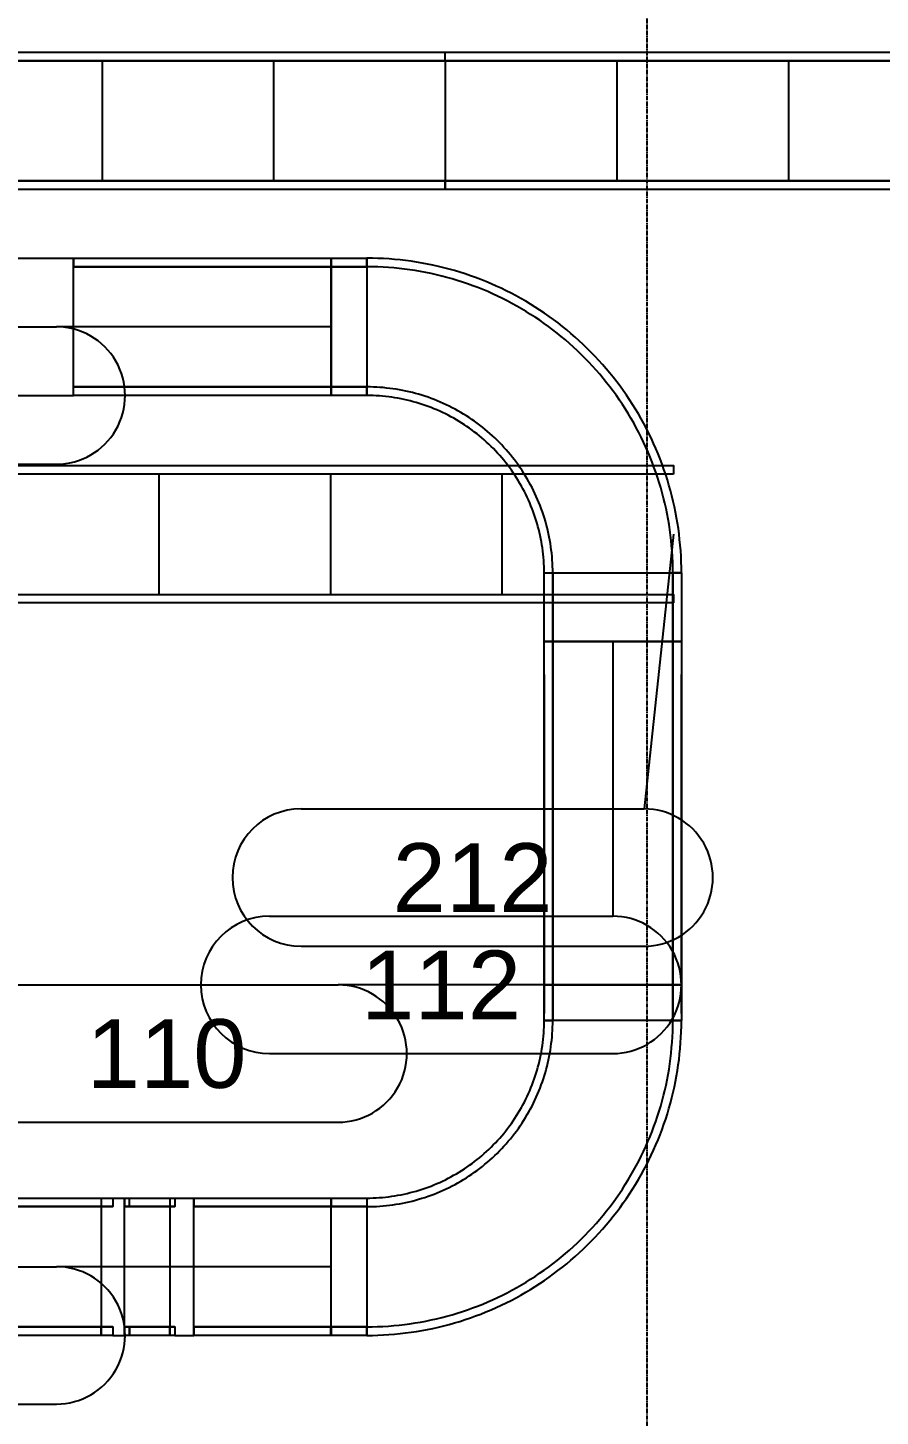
# Model space of a CAD drawing. Header units: inches. Extents: x -21257 to 11444, y 0 to 8704.
# Drawn here: x 3219.8 to 3368.8, y 7230.4 to 7473 of the extents above; entities that cross this region are included whole.
import ezdxf
from ezdxf.enums import TextEntityAlignment as Align

# ---------------------------------------------------------------- set-up
doc = ezdxf.new("R2010")
doc.units = ezdxf.units.IN
doc.header["$MEASUREMENT"] = 0
doc.linetypes.add('CENTER2', pattern=[1.125, 0.75, -0.125, 0.125, -0.125])
for name, color, linetype in [('100-CONV-LAYOUT', 3, 'Continuous'), ('100-CONV-NUMBERS', 3, 'Continuous'), ('200-CONV-LAYOUT', 4, 'Continuous'), ('200-CONV-NUMBERS', 4, 'Continuous'), ('Bldg_Cline', 8, 'CENTER2')]:
    doc.layers.add(name, color=color, linetype=linetype)
doc.styles.get("Standard").update_dxf_attribs({"font": 'helvl.shx'})

# ---------------------------------------------------------------- blocks, each defined once
blk = doc.blocks.new('DCBLOCK')
at = {"linetype": 'Continuous'}
for p, q in [((-0.625, 0), (0, 0)), ((-0.625, -0.25), (0, -0.25))]:
    blk.add_line(p, q, dxfattribs=at)
for centre, start, end in [((-0.625, -0.125), 90, 269.9999), ((0, -0.125), 269.9999, 90)]:
    blk.add_arc(centre, 0.125, start, end)
blk.add_attdef('FORTNAITEM', text='', height=0.125).set_placement((-0.3125, -0.125), align=Align.MIDDLE_CENTER)
at = {"flags": 1}
blk.add_attdef('SERIALNUM', (-0.625, -0.3437), '', height=0.125, dxfattribs=at)
blk = doc.blocks.new('Promise-US15-100330-00-10-003 Bldg Colums')
at = {"layer": 'Bldg_Cline'}
blk.add_line((2400, 7192), (2400, 8), dxfattribs=at)

msp = doc.modelspace()

# ---------------------------------------------------------------- linework, layer by layer
at = {"layer": '100-CONV-LAYOUT', "linetype": 'Continuous'}
for p, q in [((3292.81, 7467.24, 323.5), (3292.81, 7468.74, 323.5)), ((3292.81, 7467.24, 330), (3292.81, 7468.74, 330)), ((3232.81, 7467.24, 330), (3232.81, 7446.24, 330)), ((3262.81, 7467.24, 330), (3262.81, 7446.24, 330)), ((3292.81, 7467.24, 330), (3292.81, 7446.24, 330)), ((3292.81, 7467.24, 330), (3292.81, 7467.24, 323.5)), ((3322.81, 7467.24, 330), (3322.81, 7446.24, 330)), ((3352.81, 7467.24, 330), (3352.81, 7446.24, 330)), ((3292.81, 7446.24, 323.5), (3292.81, 7444.74, 323.5)), ((3292.81, 7446.24, 330), (3292.81, 7446.24, 323.5)), ((3292.81, 7444.74, 330), (3292.81, 7446.24, 330)), ((3227.84, 7431.24, 197.5), (3227.84, 7432.74, 197.5)), ((3227.84, 7432.74, 204), (3227.84, 7431.24, 204)), ((3272.84, 7431.24, 197.5), (3272.84, 7432.74, 197.5)), ((3272.84, 7431.24, 204), (3272.84, 7432.74, 204)), ((3272.84, 7431.24, 194.5), (3272.84, 7432.74, 194.5)), ((3272.84, 7432.74, 204), (3272.84, 7431.24, 204)), ((3279.09, 7431.24, 194.5), (3279.09, 7432.74, 194.5)), ((3279.09, 7431.24, 204), (3279.09, 7432.74, 204)), ((3227.84, 7431.24, 204), (3227.84, 7431.24, 197.5)), ((3272.84, 7431.24, 204), (3272.84, 7431.24, 197.5)), ((3272.84, 7431.24, 204), (3272.84, 7431.24, 194.5)), ((3279.09, 7431.24, 204), (3279.09, 7431.24, 194.5)), ((3227.84, 7408.74, 197.5), (3227.84, 7410.24, 197.5)), ((3227.84, 7410.24, 197.5), (3227.84, 7410.24, 204)), ((3227.84, 7408.74, 204), (3227.84, 7410.24, 204)), ((3272.84, 7410.24, 197.5), (3272.84, 7408.74, 197.5)), ((3272.84, 7410.24, 204), (3272.84, 7410.24, 197.5)), ((3272.84, 7408.74, 204), (3272.84, 7410.24, 204)), ((3272.84, 7408.74, 194.5), (3272.84, 7410.24, 194.5)), ((3272.84, 7410.24, 194.5), (3272.84, 7410.24, 204)), ((3272.84, 7408.74, 204), (3272.84, 7410.24, 204)), ((3279.09, 7410.24, 194.5), (3279.09, 7408.74, 194.5)), ((3279.09, 7410.24, 204), (3279.09, 7410.24, 194.5)), ((3279.09, 7408.74, 204), (3279.09, 7410.24, 204)), ((3310.09, 7377.74, 204), (3311.59, 7377.74, 204)), ((3310.09, 7377.74, 194.5), (3311.59, 7377.74, 194.5)), ((3311.59, 7377.74, 194.5), (3311.59, 7377.74, 204)), ((3334.09, 7377.74, 204), (3332.59, 7377.74, 204)), ((3332.59, 7377.74, 204), (3332.59, 7377.74, 194.5)), ((3332.59, 7377.74, 194.5), (3334.09, 7377.74, 194.5)), ((3310.09, 7365.74, 204), (3311.59, 7365.74, 204)), ((3311.59, 7365.74, 194.5), (3310.09, 7365.74, 194.5)), ((3310.09, 7365.74, 204), (3311.59, 7365.74, 204)), ((3310.09, 7365.74, 197.5), (3311.59, 7365.74, 197.5)), ((3311.59, 7365.74, 204), (3311.59, 7365.74, 194.5)), ((3311.59, 7365.74, 197.5), (3311.59, 7365.74, 204)), ((3332.59, 7365.74, 204), (3334.09, 7365.74, 204)), ((3332.59, 7365.74, 204), (3332.59, 7365.74, 194.5)), ((3332.59, 7365.74, 194.5), (3334.09, 7365.74, 194.5)), ((3334.09, 7365.74, 204), (3332.59, 7365.74, 204)), ((3332.59, 7365.74, 204), (3332.59, 7365.74, 197.5)), ((3332.59, 7365.74, 197.5), (3334.09, 7365.74, 197.5)), ((3310.09, 7305.74, 204), (3311.59, 7305.74, 204)), ((3311.59, 7305.74, 197.5), (3310.09, 7305.74, 197.5)), ((3310.09, 7305.74, 204), (3311.59, 7305.74, 204)), ((3310.09, 7305.74, 194.5), (3311.59, 7305.74, 194.5)), ((3311.59, 7305.74, 204), (3311.59, 7305.74, 197.5)), ((3311.59, 7305.74, 194.5), (3311.59, 7305.74, 204)), ((3332.59, 7305.74, 204), (3334.09, 7305.74, 204)), ((3332.59, 7305.74, 204), (3332.59, 7305.74, 197.5)), ((3332.59, 7305.74, 197.5), (3334.09, 7305.74, 197.5)), ((3334.09, 7305.74, 204), (3332.59, 7305.74, 204)), ((3332.59, 7305.74, 204), (3332.59, 7305.74, 194.5)), ((3332.59, 7305.74, 194.5), (3334.09, 7305.74, 194.5)), ((3310.09, 7299.49, 204), (3311.59, 7299.49, 204)), ((3311.59, 7299.49, 194.5), (3310.09, 7299.49, 194.5)), ((3311.59, 7299.49, 204), (3311.59, 7299.49, 194.5)), ((3332.59, 7299.49, 204), (3334.09, 7299.49, 204)), ((3332.59, 7299.49, 204), (3332.59, 7299.49, 194.5)), ((3332.59, 7299.49, 194.5), (3334.09, 7299.49, 194.5)), ((3232.64, 7268.49, 201.75), (3232.64, 7266.99, 201.75)), ((3234.67, 7268.49, 195.57), (3234.67, 7266.99, 195.57)), ((3236.75, 7268.49, 202.68), (3236.75, 7266.99, 202.68)), ((3237.6, 7266.99, 196.24), (3237.6, 7268.49, 196.24)), ((3244.68, 7268.49, 203.73), (3244.68, 7266.99, 203.73)), ((3245.53, 7268.49, 197.28), (3245.53, 7266.99, 197.28)), ((3248.83, 7266.99, 197.5), (3248.83, 7268.49, 197.5)), ((3248.83, 7268.49, 204), (3248.83, 7266.99, 204)), ((3272.83, 7268.49, 197.5), (3272.83, 7266.99, 197.5)), ((3272.83, 7268.49, 204), (3272.83, 7266.99, 204)), ((3272.84, 7266.99, 194.5), (3272.84, 7268.49, 194.5)), ((3272.84, 7268.49, 204), (3272.84, 7266.99, 204)), ((3279.09, 7268.49, 194.5), (3279.09, 7266.99, 194.5)), ((3279.09, 7268.49, 204), (3279.09, 7266.99, 204)), ((3234.67, 7266.99, 195.57), (3232.64, 7266.99, 201.75)), ((3236.75, 7266.99, 202.68), (3237.6, 7266.99, 196.24)), ((3245.53, 7266.99, 197.28), (3244.68, 7266.99, 203.73)), ((3248.83, 7266.99, 204), (3248.83, 7266.99, 197.5)), ((3272.83, 7266.99, 197.5), (3272.83, 7266.99, 204)), ((3272.84, 7266.99, 204), (3272.84, 7266.99, 194.5)), ((3279.09, 7266.99, 194.5), (3279.09, 7266.99, 204)), ((3232.64, 7245.99, 201.75), (3234.67, 7245.99, 195.57)), ((3232.64, 7244.49, 201.75), (3232.64, 7245.99, 201.75)), ((3234.67, 7245.99, 195.57), (3234.67, 7244.49, 195.57)), ((3236.75, 7245.99, 202.68), (3237.6, 7245.99, 196.24)), ((3236.75, 7245.99, 202.68), (3236.75, 7244.49, 202.68)), ((3237.6, 7245.99, 196.24), (3237.6, 7244.49, 196.24)), ((3244.68, 7245.99, 203.73), (3245.53, 7245.99, 197.28)), ((3244.68, 7244.49, 203.73), (3244.68, 7245.99, 203.73)), ((3245.53, 7245.99, 197.28), (3245.53, 7244.49, 197.28)), ((3248.83, 7245.99, 197.5), (3248.83, 7244.49, 197.5)), ((3248.83, 7245.99, 204), (3248.83, 7245.99, 197.5)), ((3248.83, 7245.99, 204), (3248.83, 7244.49, 204)), ((3272.83, 7245.99, 197.5), (3272.83, 7244.49, 197.5)), ((3272.83, 7245.99, 204), (3272.83, 7245.99, 197.5)), ((3272.83, 7244.49, 204), (3272.83, 7245.99, 204)), ((3272.84, 7245.99, 194.5), (3272.84, 7244.49, 194.5)), ((3272.84, 7245.99, 204), (3272.84, 7245.99, 194.5)), ((3272.84, 7245.99, 204), (3272.84, 7244.49, 204)), ((3279.09, 7245.99, 194.5), (3279.09, 7244.49, 194.5)), ((3279.09, 7245.99, 204), (3279.09, 7245.99, 194.5)), ((3279.09, 7244.49, 204), (3279.09, 7245.99, 204))]:
    msp.add_line(p, q, dxfattribs=at)
at = {"layer": '100-CONV-LAYOUT'}
for p, q in [((3216.41, 7432.74), (3227.84, 7432.74)), ((3216.41, 7408.74), (3227.84, 7408.74)), ((3234.67, 7268.49), (3236.75, 7268.49)), ((3245.53, 7268.49), (3248.83, 7268.49)), ((3234.67, 7244.49), (3236.75, 7244.49)), ((3245.53, 7244.49), (3248.83, 7244.49))]:
    msp.add_line(p, q, dxfattribs=at)
for points in [[(3334.09, 7377.74, 194.5), (3334.08, 7378.71, 194.5), (3334.06, 7379.68, 194.5), (3334.02, 7380.65, 194.5), (3333.96, 7381.62, 194.5), (3333.88, 7382.58, 194.5), (3333.78, 7383.55, 194.5), (3333.67, 7384.51, 194.5), (3333.55, 7385.48, 194.5), (3333.4, 7386.43, 194.5), (3333.24, 7387.39, 194.5), (3333.06, 7388.35, 194.5), (3332.86, 7389.3, 194.5), (3332.65, 7390.24, 194.5), (3332.42, 7391.19, 194.5), (3332.18, 7392.13, 194.5), (3331.91, 7393.06, 194.5), (3331.64, 7393.99, 194.5), (3331.34, 7394.91, 194.5), (3331.03, 7395.83, 194.5), (3330.7, 7396.75, 194.5), (3330.36, 7397.66, 194.5), (3330, 7398.56, 194.5), (3329.62, 7399.45, 194.5), (3329.23, 7400.34, 194.5), (3328.83, 7401.22, 194.5), (3328.4, 7402.1, 194.5), (3327.97, 7402.96, 194.5), (3327.51, 7403.82, 194.5), (3327.05, 7404.67, 194.5), (3326.56, 7405.51, 194.5), (3326.07, 7406.35, 194.5), (3325.55, 7407.17, 194.5), (3325.03, 7407.99, 194.5), (3324.49, 7408.79, 194.5), (3323.93, 7409.59, 194.5), (3323.36, 7410.37, 194.5), (3322.78, 7411.15, 194.5), (3322.18, 7411.92, 194.5), (3321.57, 7412.67, 194.5), (3320.95, 7413.42, 194.5), (3320.31, 7414.15, 194.5), (3319.66, 7414.87, 194.5), (3319, 7415.58, 194.5), (3318.33, 7416.28, 194.5), (3317.64, 7416.97, 194.5), (3316.94, 7417.64, 194.5), (3316.23, 7418.3, 194.5), (3315.51, 7418.95, 194.5), (3314.78, 7419.59, 194.5), (3314.04, 7420.21, 194.5), (3313.28, 7420.82, 194.5), (3312.52, 7421.42, 194.5), (3311.74, 7422, 194.5), (3310.95, 7422.57, 194.5), (3310.16, 7423.12, 194.5), (3309.35, 7423.66, 194.5), (3308.54, 7424.19, 194.5), (3307.71, 7424.7, 194.5), (3306.88, 7425.2, 194.5), (3306.04, 7425.68, 194.5), (3305.19, 7426.15, 194.5), (3304.33, 7426.61, 194.5), (3303.46, 7427.04, 194.5), (3302.59, 7427.47, 194.5), (3301.71, 7427.87, 194.5), (3300.82, 7428.26, 194.5), (3299.92, 7428.64, 194.5), (3299.02, 7429, 194.5), (3298.11, 7429.34, 194.5), (3297.2, 7429.67, 194.5), (3296.28, 7429.98, 194.5), (3295.36, 7430.28, 194.5), (3294.43, 7430.56, 194.5), (3293.49, 7430.82, 194.5), (3292.55, 7431.06, 194.5), (3291.61, 7431.29, 194.5), (3290.66, 7431.51, 194.5), (3289.71, 7431.7, 194.5), (3288.76, 7431.88, 194.5), (3287.8, 7432.04, 194.5), (3286.84, 7432.19, 194.5), (3285.88, 7432.32, 194.5), (3284.92, 7432.43, 194.5), (3283.95, 7432.52, 194.5), (3282.98, 7432.6, 194.5), (3282.01, 7432.66, 194.5), (3281.04, 7432.7, 194.5), (3280.07, 7432.73, 194.5), (3279.1, 7432.74, 194.5)], [(3332.59, 7377.74, 194.5), (3332.58, 7378.68, 194.5), (3332.56, 7379.62, 194.5), (3332.52, 7380.57, 194.5), (3332.46, 7381.51, 194.5), (3332.38, 7382.45, 194.5), (3332.29, 7383.39, 194.5), (3332.18, 7384.33, 194.5), (3332.06, 7385.26, 194.5), (3331.92, 7386.2, 194.5), (3331.76, 7387.13, 194.5), (3331.59, 7388.06, 194.5), (3331.4, 7388.98, 194.5), (3331.19, 7389.9, 194.5), (3330.97, 7390.82, 194.5), (3330.73, 7391.73, 194.5), (3330.47, 7392.64, 194.5), (3330.2, 7393.55, 194.5), (3329.92, 7394.45, 194.5), (3329.61, 7395.34, 194.5), (3329.29, 7396.23, 194.5), (3328.96, 7397.11, 194.5), (3328.61, 7397.99, 194.5), (3328.25, 7398.86, 194.5), (3327.87, 7399.72, 194.5), (3327.47, 7400.58, 194.5), (3327.06, 7401.43, 194.5), (3326.63, 7402.27, 194.5), (3326.19, 7403.11, 194.5), (3325.74, 7403.94, 194.5), (3325.27, 7404.76, 194.5), (3324.78, 7405.57, 194.5), (3324.29, 7406.37, 194.5), (3323.77, 7407.16, 194.5), (3323.25, 7407.94, 194.5), (3322.71, 7408.72, 194.5), (3322.15, 7409.48, 194.5), (3321.59, 7410.24, 194.5), (3321.01, 7410.98, 194.5), (3320.41, 7411.72, 194.5), (3319.81, 7412.44, 194.5), (3319.19, 7413.16, 194.5), (3318.56, 7413.86, 194.5), (3317.91, 7414.55, 194.5), (3317.26, 7415.23, 194.5), (3316.59, 7415.9, 194.5), (3315.91, 7416.55, 194.5), (3315.22, 7417.19, 194.5), (3314.52, 7417.83, 194.5), (3313.81, 7418.44, 194.5), (3313.08, 7419.05, 194.5), (3312.35, 7419.64, 194.5), (3311.6, 7420.22, 194.5), (3310.85, 7420.79, 194.5), (3310.08, 7421.35, 194.5), (3309.31, 7421.89, 194.5), (3308.53, 7422.41, 194.5), (3307.73, 7422.92, 194.5), (3306.93, 7423.42, 194.5), (3306.12, 7423.91, 194.5), (3305.3, 7424.38, 194.5), (3304.47, 7424.83, 194.5), (3303.64, 7425.27, 194.5), (3302.8, 7425.7, 194.5), (3301.95, 7426.11, 194.5), (3301.09, 7426.5, 194.5), (3300.23, 7426.89, 194.5), (3299.36, 7427.25, 194.5), (3298.48, 7427.6, 194.5), (3297.6, 7427.93, 194.5), (3296.71, 7428.25, 194.5), (3295.81, 7428.56, 194.5), (3294.91, 7428.84, 194.5), (3294.01, 7429.11, 194.5), (3293.1, 7429.37, 194.5), (3292.19, 7429.61, 194.5), (3291.27, 7429.83, 194.5), (3290.35, 7430.04, 194.5), (3289.42, 7430.23, 194.5), (3288.5, 7430.4, 194.5), (3287.56, 7430.56, 194.5), (3286.63, 7430.7, 194.5), (3285.69, 7430.83, 194.5), (3284.76, 7430.94, 194.5), (3283.82, 7431.03, 194.5), (3282.88, 7431.1, 194.5), (3281.93, 7431.16, 194.5), (3280.99, 7431.2, 194.5), (3280.05, 7431.23, 194.5), (3279.1, 7431.24, 194.5)], [(3311.59, 7377.74, 194.5), (3311.59, 7378.31, 194.5), (3311.57, 7378.88, 194.5), (3311.55, 7379.46, 194.5), (3311.51, 7380.03, 194.5), (3311.47, 7380.6, 194.5), (3311.41, 7381.17, 194.5), (3311.34, 7381.74, 194.5), (3311.27, 7382.31, 194.5), (3311.18, 7382.88, 194.5), (3311.09, 7383.44, 194.5), (3310.98, 7384.01, 194.5), (3310.87, 7384.57, 194.5), (3310.74, 7385.13, 194.5), (3310.61, 7385.68, 194.5), (3310.46, 7386.24, 194.5), (3310.31, 7386.79, 194.5), (3310.14, 7387.34, 194.5), (3309.97, 7387.89, 194.5), (3309.78, 7388.43, 194.5), (3309.59, 7388.97, 194.5), (3309.39, 7389.51, 194.5), (3309.17, 7390.04, 194.5), (3308.95, 7390.57, 194.5), (3308.72, 7391.09, 194.5), (3308.48, 7391.61, 194.5), (3308.23, 7392.13, 194.5), (3307.97, 7392.64, 194.5), (3307.71, 7393.15, 194.5), (3307.43, 7393.65, 194.5), (3307.14, 7394.15, 194.5), (3306.85, 7394.64, 194.5), (3306.55, 7395.13, 194.5), (3306.24, 7395.61, 194.5), (3305.92, 7396.09, 194.5), (3305.59, 7396.56, 194.5), (3305.25, 7397.02, 194.5), (3304.91, 7397.48, 194.5), (3304.55, 7397.93, 194.5), (3304.19, 7398.38, 194.5), (3303.83, 7398.82, 194.5), (3303.45, 7399.25, 194.5), (3303.07, 7399.68, 194.5), (3302.68, 7400.1, 194.5), (3302.28, 7400.51, 194.5), (3301.87, 7400.92, 194.5), (3301.46, 7401.32, 194.5), (3301.04, 7401.71, 194.5), (3300.61, 7402.09, 194.5), (3300.18, 7402.47, 194.5), (3299.74, 7402.83, 194.5), (3299.29, 7403.19, 194.5), (3298.84, 7403.55, 194.5), (3298.38, 7403.89, 194.5), (3297.92, 7404.23, 194.5), (3297.45, 7404.56, 194.5), (3296.97, 7404.88, 194.5), (3296.49, 7405.19, 194.5), (3296, 7405.49, 194.5), (3295.51, 7405.78, 194.5), (3295.01, 7406.07, 194.5), (3294.51, 7406.35, 194.5), (3294, 7406.61, 194.5), (3293.49, 7406.87, 194.5), (3292.98, 7407.12, 194.5), (3292.46, 7407.36, 194.5), (3291.93, 7407.59, 194.5), (3291.4, 7407.82, 194.5), (3290.87, 7408.03, 194.5), (3290.33, 7408.23, 194.5), (3289.79, 7408.42, 194.5), (3289.25, 7408.61, 194.5), (3288.7, 7408.78, 194.5), (3288.15, 7408.95, 194.5), (3287.6, 7409.1, 194.5), (3287.05, 7409.25, 194.5), (3286.49, 7409.38, 194.5), (3285.93, 7409.51, 194.5), (3285.37, 7409.62, 194.5), (3284.8, 7409.73, 194.5), (3284.24, 7409.83, 194.5), (3283.67, 7409.91, 194.5), (3283.1, 7409.99, 194.5), (3282.53, 7410.05, 194.5), (3281.96, 7410.11, 194.5), (3281.39, 7410.15, 194.5), (3280.82, 7410.19, 194.5), (3280.25, 7410.22, 194.5), (3279.67, 7410.23, 194.5), (3279.1, 7410.24, 194.5)], [(3310.09, 7377.74, 194.5), (3310.09, 7378.28, 194.5), (3310.07, 7378.83, 194.5), (3310.05, 7379.38, 194.5), (3310.02, 7379.92, 194.5), (3309.97, 7380.47, 194.5), (3309.92, 7381.01, 194.5), (3309.86, 7381.56, 194.5), (3309.78, 7382.1, 194.5), (3309.7, 7382.64, 194.5), (3309.61, 7383.18, 194.5), (3309.51, 7383.72, 194.5), (3309.4, 7384.25, 194.5), (3309.28, 7384.79, 194.5), (3309.15, 7385.32, 194.5), (3309.01, 7385.85, 194.5), (3308.87, 7386.37, 194.5), (3308.71, 7386.9, 194.5), (3308.54, 7387.42, 194.5), (3308.37, 7387.94, 194.5), (3308.18, 7388.45, 194.5), (3307.99, 7388.96, 194.5), (3307.79, 7389.47, 194.5), (3307.57, 7389.98, 194.5), (3307.35, 7390.48, 194.5), (3307.12, 7390.97, 194.5), (3306.89, 7391.47, 194.5), (3306.64, 7391.95, 194.5), (3306.38, 7392.44, 194.5), (3306.12, 7392.92, 194.5), (3305.85, 7393.39, 194.5), (3305.57, 7393.86, 194.5), (3305.28, 7394.33, 194.5), (3304.98, 7394.79, 194.5), (3304.68, 7395.24, 194.5), (3304.37, 7395.69, 194.5), (3304.04, 7396.13, 194.5), (3303.72, 7396.57, 194.5), (3303.38, 7397, 194.5), (3303.04, 7397.43, 194.5), (3302.68, 7397.85, 194.5), (3302.33, 7398.26, 194.5), (3301.96, 7398.67, 194.5), (3301.59, 7399.07, 194.5), (3301.21, 7399.46, 194.5), (3300.82, 7399.85, 194.5), (3300.43, 7400.23, 194.5), (3300.03, 7400.6, 194.5), (3299.62, 7400.97, 194.5), (3299.21, 7401.32, 194.5), (3298.79, 7401.68, 194.5), (3298.36, 7402.02, 194.5), (3297.93, 7402.36, 194.5), (3297.49, 7402.68, 194.5), (3297.05, 7403.01, 194.5), (3296.6, 7403.32, 194.5), (3296.15, 7403.62, 194.5), (3295.69, 7403.92, 194.5), (3295.22, 7404.21, 194.5), (3294.75, 7404.49, 194.5), (3294.28, 7404.76, 194.5), (3293.8, 7405.03, 194.5), (3293.32, 7405.28, 194.5), (3292.83, 7405.53, 194.5), (3292.34, 7405.77, 194.5), (3291.84, 7405.99, 194.5), (3291.34, 7406.22, 194.5), (3290.83, 7406.43, 194.5), (3290.33, 7406.63, 194.5), (3289.81, 7406.82, 194.5), (3289.3, 7407.01, 194.5), (3288.78, 7407.18, 194.5), (3288.26, 7407.35, 194.5), (3287.74, 7407.51, 194.5), (3287.21, 7407.65, 194.5), (3286.68, 7407.79, 194.5), (3286.15, 7407.92, 194.5), (3285.61, 7408.04, 194.5), (3285.08, 7408.15, 194.5), (3284.54, 7408.25, 194.5), (3284, 7408.35, 194.5), (3283.46, 7408.43, 194.5), (3282.92, 7408.5, 194.5), (3282.37, 7408.56, 194.5), (3281.83, 7408.62, 194.5), (3281.29, 7408.66, 194.5), (3280.74, 7408.69, 194.5), (3280.19, 7408.72, 194.5), (3279.65, 7408.73, 194.5), (3279.1, 7408.74, 194.5)], [(3279.09, 7244.49, 194.5), (3280.06, 7244.49, 194.5), (3281.03, 7244.52, 194.5), (3282, 7244.56, 194.5), (3282.97, 7244.62, 194.5), (3283.94, 7244.7, 194.5), (3284.91, 7244.79, 194.5), (3285.87, 7244.91, 194.5), (3286.83, 7245.03, 194.5), (3287.79, 7245.18, 194.5), (3288.75, 7245.34, 194.5), (3289.7, 7245.52, 194.5), (3290.65, 7245.71, 194.5), (3291.6, 7245.93, 194.5), (3292.54, 7246.16, 194.5), (3293.48, 7246.4, 194.5), (3294.42, 7246.66, 194.5), (3295.35, 7246.94, 194.5), (3296.27, 7247.24, 194.5), (3297.19, 7247.55, 194.5), (3298.1, 7247.88, 194.5), (3299.01, 7248.22, 194.5), (3299.91, 7248.58, 194.5), (3300.81, 7248.95, 194.5), (3301.7, 7249.35, 194.5), (3302.58, 7249.75, 194.5), (3303.45, 7250.17, 194.5), (3304.32, 7250.61, 194.5), (3305.18, 7251.07, 194.5), (3306.03, 7251.53, 194.5), (3306.87, 7252.02, 194.5), (3307.7, 7252.51, 194.5), (3308.53, 7253.03, 194.5), (3309.34, 7253.55, 194.5), (3310.15, 7254.09, 194.5), (3310.94, 7254.65, 194.5), (3311.73, 7255.22, 194.5), (3312.51, 7255.8, 194.5), (3313.27, 7256.4, 194.5), (3314.03, 7257.01, 194.5), (3314.77, 7257.63, 194.5), (3315.5, 7258.27, 194.5), (3316.23, 7258.91, 194.5), (3316.94, 7259.58, 194.5), (3317.64, 7260.25, 194.5), (3318.32, 7260.94, 194.5), (3319, 7261.63, 194.5), (3319.66, 7262.34, 194.5), (3320.31, 7263.07, 194.5), (3320.94, 7263.8, 194.5), (3321.57, 7264.54, 194.5), (3322.18, 7265.3, 194.5), (3322.77, 7266.06, 194.5), (3323.36, 7266.84, 194.5), (3323.92, 7267.63, 194.5), (3324.48, 7268.42, 194.5), (3325.02, 7269.23, 194.5), (3325.55, 7270.04, 194.5), (3326.06, 7270.87, 194.5), (3326.56, 7271.7, 194.5), (3327.04, 7272.54, 194.5), (3327.51, 7273.39, 194.5), (3327.96, 7274.25, 194.5), (3328.4, 7275.12, 194.5), (3328.82, 7275.99, 194.5), (3329.23, 7276.87, 194.5), (3329.62, 7277.76, 194.5), (3330, 7278.66, 194.5), (3330.35, 7279.56, 194.5), (3330.7, 7280.46, 194.5), (3331.03, 7281.38, 194.5), (3331.34, 7282.3, 194.5), (3331.63, 7283.22, 194.5), (3331.91, 7284.15, 194.5), (3332.17, 7285.09, 194.5), (3332.42, 7286.03, 194.5), (3332.65, 7286.97, 194.5), (3332.86, 7287.92, 194.5), (3333.06, 7288.87, 194.5), (3333.24, 7289.82, 194.5), (3333.4, 7290.78, 194.5), (3333.54, 7291.74, 194.5), (3333.67, 7292.7, 194.5), (3333.78, 7293.66, 194.5), (3333.88, 7294.63, 194.5), (3333.95, 7295.6, 194.5), (3334.01, 7296.57, 194.5), (3334.06, 7297.53, 194.5), (3334.08, 7298.51, 194.5), (3334.09, 7299.48, 194.5)], [(3279.09, 7268.49, 194.5), (3279.64, 7268.49, 194.5), (3280.19, 7268.51, 194.5), (3280.73, 7268.53, 194.5), (3281.28, 7268.56, 194.5), (3281.82, 7268.61, 194.5), (3282.37, 7268.66, 194.5), (3282.91, 7268.72, 194.5), (3283.45, 7268.79, 194.5), (3284, 7268.88, 194.5), (3284.53, 7268.97, 194.5), (3285.07, 7269.07, 194.5), (3285.61, 7269.18, 194.5), (3286.14, 7269.3, 194.5), (3286.67, 7269.43, 194.5), (3287.2, 7269.57, 194.5), (3287.73, 7269.71, 194.5), (3288.25, 7269.87, 194.5), (3288.78, 7270.04, 194.5), (3289.29, 7270.21, 194.5), (3289.81, 7270.4, 194.5), (3290.32, 7270.59, 194.5), (3290.83, 7270.79, 194.5), (3291.33, 7271, 194.5), (3291.83, 7271.23, 194.5), (3292.33, 7271.45, 194.5), (3292.82, 7271.69, 194.5), (3293.31, 7271.94, 194.5), (3293.79, 7272.19, 194.5), (3294.27, 7272.46, 194.5), (3294.75, 7272.73, 194.5), (3295.22, 7273.01, 194.5), (3295.68, 7273.3, 194.5), (3296.14, 7273.6, 194.5), (3296.6, 7273.9, 194.5), (3297.05, 7274.21, 194.5), (3297.49, 7274.53, 194.5), (3297.93, 7274.86, 194.5), (3298.36, 7275.2, 194.5), (3298.78, 7275.54, 194.5), (3299.2, 7275.89, 194.5), (3299.62, 7276.25, 194.5), (3300.02, 7276.62, 194.5), (3300.42, 7276.99, 194.5), (3300.82, 7277.37, 194.5), (3301.2, 7277.76, 194.5), (3301.58, 7278.15, 194.5), (3301.96, 7278.55, 194.5), (3302.32, 7278.96, 194.5), (3302.68, 7279.37, 194.5), (3303.03, 7279.79, 194.5), (3303.38, 7280.22, 194.5), (3303.71, 7280.65, 194.5), (3304.04, 7281.09, 194.5), (3304.36, 7281.53, 194.5), (3304.67, 7281.98, 194.5), (3304.98, 7282.43, 194.5), (3305.28, 7282.89, 194.5), (3305.57, 7283.36, 194.5), (3305.85, 7283.83, 194.5), (3306.12, 7284.3, 194.5), (3306.38, 7284.78, 194.5), (3306.64, 7285.26, 194.5), (3306.88, 7285.75, 194.5), (3307.12, 7286.24, 194.5), (3307.35, 7286.74, 194.5), (3307.57, 7287.24, 194.5), (3307.78, 7287.75, 194.5), (3307.99, 7288.25, 194.5), (3308.18, 7288.77, 194.5), (3308.36, 7289.28, 194.5), (3308.54, 7289.8, 194.5), (3308.71, 7290.32, 194.5), (3308.86, 7290.84, 194.5), (3309.01, 7291.37, 194.5), (3309.15, 7291.9, 194.5), (3309.28, 7292.43, 194.5), (3309.4, 7292.96, 194.5), (3309.51, 7293.5, 194.5), (3309.61, 7294.04, 194.5), (3309.7, 7294.58, 194.5), (3309.78, 7295.12, 194.5), (3309.86, 7295.66, 194.5), (3309.92, 7296.2, 194.5), (3309.97, 7296.75, 194.5), (3310.01, 7297.29, 194.5), (3310.05, 7297.84, 194.5), (3310.07, 7298.39, 194.5), (3310.09, 7298.93, 194.5), (3310.09, 7299.48, 194.5)], [(3279.09, 7245.99, 194.5), (3280.04, 7245.99, 194.5), (3280.98, 7246.02, 194.5), (3281.92, 7246.06, 194.5), (3282.87, 7246.12, 194.5), (3283.81, 7246.19, 194.5), (3284.75, 7246.29, 194.5), (3285.68, 7246.39, 194.5), (3286.62, 7246.52, 194.5), (3287.55, 7246.66, 194.5), (3288.48, 7246.82, 194.5), (3289.41, 7246.99, 194.5), (3290.34, 7247.18, 194.5), (3291.26, 7247.39, 194.5), (3292.18, 7247.61, 194.5), (3293.09, 7247.85, 194.5), (3294, 7248.1, 194.5), (3294.9, 7248.38, 194.5), (3295.8, 7248.66, 194.5), (3296.7, 7248.97, 194.5), (3297.59, 7249.28, 194.5), (3298.47, 7249.62, 194.5), (3299.35, 7249.97, 194.5), (3300.22, 7250.33, 194.5), (3301.08, 7250.71, 194.5), (3301.94, 7251.11, 194.5), (3302.79, 7251.52, 194.5), (3303.63, 7251.95, 194.5), (3304.47, 7252.39, 194.5), (3305.29, 7252.84, 194.5), (3306.11, 7253.31, 194.5), (3306.92, 7253.79, 194.5), (3307.72, 7254.29, 194.5), (3308.52, 7254.8, 194.5), (3309.3, 7255.33, 194.5), (3310.08, 7255.87, 194.5), (3310.84, 7256.42, 194.5), (3311.6, 7256.99, 194.5), (3312.34, 7257.57, 194.5), (3313.07, 7258.16, 194.5), (3313.8, 7258.77, 194.5), (3314.51, 7259.39, 194.5), (3315.21, 7260.02, 194.5), (3315.9, 7260.66, 194.5), (3316.58, 7261.32, 194.5), (3317.25, 7261.99, 194.5), (3317.91, 7262.67, 194.5), (3318.55, 7263.36, 194.5), (3319.18, 7264.06, 194.5), (3319.8, 7264.77, 194.5), (3320.41, 7265.5, 194.5), (3321, 7266.23, 194.5), (3321.58, 7266.98, 194.5), (3322.15, 7267.73, 194.5), (3322.7, 7268.49, 194.5), (3323.24, 7269.27, 194.5), (3323.77, 7270.05, 194.5), (3324.28, 7270.85, 194.5), (3324.78, 7271.65, 194.5), (3325.26, 7272.46, 194.5), (3325.73, 7273.28, 194.5), (3326.19, 7274.1, 194.5), (3326.63, 7274.94, 194.5), (3327.05, 7275.78, 194.5), (3327.47, 7276.63, 194.5), (3327.86, 7277.49, 194.5), (3328.24, 7278.35, 194.5), (3328.61, 7279.22, 194.5), (3328.96, 7280.1, 194.5), (3329.29, 7280.98, 194.5), (3329.61, 7281.87, 194.5), (3329.91, 7282.77, 194.5), (3330.2, 7283.67, 194.5), (3330.47, 7284.57, 194.5), (3330.73, 7285.48, 194.5), (3330.97, 7286.39, 194.5), (3331.19, 7287.31, 194.5), (3331.4, 7288.23, 194.5), (3331.59, 7289.16, 194.5), (3331.76, 7290.08, 194.5), (3331.92, 7291.01, 194.5), (3332.06, 7291.95, 194.5), (3332.18, 7292.88, 194.5), (3332.29, 7293.82, 194.5), (3332.38, 7294.76, 194.5), (3332.46, 7295.7, 194.5), (3332.52, 7296.64, 194.5), (3332.56, 7297.59, 194.5), (3332.58, 7298.53, 194.5), (3332.59, 7299.48, 194.5)], [(3279.09, 7266.99, 194.5), (3279.67, 7266.99, 194.5), (3280.24, 7267.01, 194.5), (3280.81, 7267.03, 194.5), (3281.38, 7267.07, 194.5), (3281.96, 7267.11, 194.5), (3282.53, 7267.17, 194.5), (3283.1, 7267.23, 194.5), (3283.67, 7267.31, 194.5), (3284.23, 7267.4, 194.5), (3284.8, 7267.49, 194.5), (3285.36, 7267.6, 194.5), (3285.92, 7267.71, 194.5), (3286.48, 7267.84, 194.5), (3287.04, 7267.97, 194.5), (3287.6, 7268.12, 194.5), (3288.15, 7268.27, 194.5), (3288.7, 7268.44, 194.5), (3289.24, 7268.61, 194.5), (3289.79, 7268.8, 194.5), (3290.33, 7268.99, 194.5), (3290.86, 7269.19, 194.5), (3291.4, 7269.4, 194.5), (3291.92, 7269.63, 194.5), (3292.45, 7269.86, 194.5), (3292.97, 7270.1, 194.5), (3293.49, 7270.35, 194.5), (3294, 7270.61, 194.5), (3294.51, 7270.87, 194.5), (3295.01, 7271.15, 194.5), (3295.51, 7271.44, 194.5), (3296, 7271.73, 194.5), (3296.49, 7272.03, 194.5), (3296.97, 7272.34, 194.5), (3297.44, 7272.66, 194.5), (3297.91, 7272.99, 194.5), (3298.38, 7273.33, 194.5), (3298.84, 7273.67, 194.5), (3299.29, 7274.02, 194.5), (3299.74, 7274.38, 194.5), (3300.18, 7274.75, 194.5), (3300.61, 7275.13, 194.5), (3301.04, 7275.51, 194.5), (3301.46, 7275.9, 194.5), (3301.87, 7276.3, 194.5), (3302.27, 7276.71, 194.5), (3302.67, 7277.12, 194.5), (3303.06, 7277.54, 194.5), (3303.45, 7277.97, 194.5), (3303.82, 7278.4, 194.5), (3304.19, 7278.84, 194.5), (3304.55, 7279.28, 194.5), (3304.9, 7279.74, 194.5), (3305.25, 7280.2, 194.5), (3305.58, 7280.66, 194.5), (3305.91, 7281.13, 194.5), (3306.23, 7281.61, 194.5), (3306.54, 7282.09, 194.5), (3306.85, 7282.57, 194.5), (3307.14, 7283.07, 194.5), (3307.43, 7283.56, 194.5), (3307.7, 7284.07, 194.5), (3307.97, 7284.57, 194.5), (3308.23, 7285.09, 194.5), (3308.48, 7285.6, 194.5), (3308.72, 7286.12, 194.5), (3308.95, 7286.65, 194.5), (3309.17, 7287.18, 194.5), (3309.38, 7287.71, 194.5), (3309.59, 7288.25, 194.5), (3309.78, 7288.79, 194.5), (3309.96, 7289.33, 194.5), (3310.14, 7289.88, 194.5), (3310.3, 7290.43, 194.5), (3310.46, 7290.98, 194.5), (3310.6, 7291.53, 194.5), (3310.74, 7292.09, 194.5), (3310.87, 7292.65, 194.5), (3310.98, 7293.21, 194.5), (3311.09, 7293.77, 194.5), (3311.18, 7294.34, 194.5), (3311.27, 7294.91, 194.5), (3311.34, 7295.48, 194.5), (3311.41, 7296.05, 194.5), (3311.47, 7296.62, 194.5), (3311.51, 7297.19, 194.5), (3311.55, 7297.76, 194.5), (3311.57, 7298.33, 194.5), (3311.59, 7298.91, 194.5), (3311.59, 7299.48, 194.5)]]:
    msp.add_polyline3d(points, dxfattribs=at)
for points in [[(4012.81, 7467.24, 323.5), (3142.81, 7467.24, 323.5), (3142.81, 7468.74, 323.5), (4012.81, 7468.74, 323.5)], [(4012.81, 7467.24, 330), (3142.81, 7467.24, 330), (3142.81, 7468.74, 330), (4012.81, 7468.74, 330)], [(4012.81, 7446.24, 330), (3142.81, 7446.24, 330), (3142.81, 7467.24, 330), (4012.81, 7467.24, 330)], [(4012.81, 7467.24, 330), (3142.81, 7467.24, 330), (3142.81, 7467.24, 323.5), (4012.81, 7467.24, 323.5)], [(4012.81, 7446.24, 330), (3142.81, 7446.24, 330), (3142.81, 7446.24, 323.5), (4012.81, 7446.24, 323.5)], [(4012.81, 7444.74, 323.5), (3142.81, 7444.74, 323.5), (3142.81, 7446.24, 323.5), (4012.81, 7446.24, 323.5)], [(4012.81, 7444.74, 330), (3142.81, 7444.74, 330), (3142.81, 7446.24, 330), (4012.81, 7446.24, 330)], [(3272.84, 7431.24, 197.5), (3227.84, 7431.24, 197.5), (3227.84, 7432.74, 197.5), (3272.84, 7432.74, 197.5)], [(3272.84, 7431.24, 204), (3227.84, 7431.24, 204), (3227.84, 7432.74, 204), (3272.84, 7432.74, 204)], [(3279.09, 7431.24, 194.5), (3272.84, 7431.24, 194.5), (3272.84, 7432.74, 194.5), (3279.09, 7432.74, 194.5)], [(3279.09, 7431.24, 204), (3272.84, 7431.24, 204), (3272.84, 7432.74, 204), (3279.09, 7432.74, 204)], [(3272.84, 7410.24, 204), (3227.84, 7410.24, 204), (3227.84, 7431.24, 204), (3272.84, 7431.24, 204)], [(3272.84, 7431.24, 204), (3227.84, 7431.24, 204), (3227.84, 7431.24, 197.5), (3272.84, 7431.24, 197.5)], [(3279.09, 7410.24, 204), (3272.84, 7410.24, 204), (3272.84, 7431.24, 204), (3279.09, 7431.24, 204)], [(3279.09, 7431.24, 204), (3272.84, 7431.24, 204), (3272.84, 7431.24, 194.5), (3279.09, 7431.24, 194.5)], [(3272.84, 7410.24, 204), (3227.84, 7410.24, 204), (3227.84, 7410.24, 197.5), (3272.84, 7410.24, 197.5)], [(3272.84, 7408.74, 197.5), (3227.84, 7408.74, 197.5), (3227.84, 7410.24, 197.5), (3272.84, 7410.24, 197.5)], [(3272.84, 7408.74, 204), (3227.84, 7408.74, 204), (3227.84, 7410.24, 204), (3272.84, 7410.24, 204)], [(3279.09, 7410.24, 204), (3272.84, 7410.24, 204), (3272.84, 7410.24, 194.5), (3279.09, 7410.24, 194.5)], [(3279.09, 7408.74, 194.5), (3272.84, 7408.74, 194.5), (3272.84, 7410.24, 194.5), (3279.09, 7410.24, 194.5)], [(3279.09, 7408.74, 204), (3272.84, 7408.74, 204), (3272.84, 7410.24, 204), (3279.09, 7410.24, 204)], [(3310.09, 7365.74, 204), (3310.09, 7377.74, 204), (3311.59, 7377.74, 204), (3311.59, 7365.74, 204)], [(3310.09, 7365.74, 194.5), (3310.09, 7377.74, 194.5), (3311.59, 7377.74, 194.5), (3311.59, 7365.74, 194.5)], [(3311.59, 7365.74, 204), (3311.59, 7377.74, 204), (3311.59, 7377.74, 194.5), (3311.59, 7365.74, 194.5)], [(3311.59, 7365.74, 204), (3311.59, 7377.74, 204), (3332.59, 7377.74, 204), (3332.59, 7365.74, 204)], [(3332.59, 7365.74, 204), (3332.59, 7377.74, 204), (3334.09, 7377.74, 204), (3334.09, 7365.74, 204)], [(3332.59, 7365.74, 194.5), (3332.59, 7377.74, 194.5), (3334.09, 7377.74, 194.5), (3334.09, 7365.74, 194.5)], [(3332.59, 7365.74, 204), (3332.59, 7377.74, 204), (3332.59, 7377.74, 194.5), (3332.59, 7365.74, 194.5)], [(3310.09, 7305.74, 204), (3310.09, 7365.74, 204), (3311.59, 7365.74, 204), (3311.59, 7305.74, 204)], [(3310.09, 7305.74, 197.5), (3310.09, 7365.74, 197.5), (3311.59, 7365.74, 197.5), (3311.59, 7305.74, 197.5)], [(3311.59, 7305.74, 204), (3311.59, 7365.74, 204), (3311.59, 7365.74, 197.5), (3311.59, 7305.74, 197.5)], [(3311.59, 7305.74, 204), (3311.59, 7365.74, 204), (3332.59, 7365.74, 204), (3332.59, 7305.74, 204)], [(3332.59, 7305.74, 204), (3332.59, 7365.74, 204), (3334.09, 7365.74, 204), (3334.09, 7305.74, 204)], [(3332.59, 7305.74, 197.5), (3332.59, 7365.74, 197.5), (3334.09, 7365.74, 197.5), (3334.09, 7305.74, 197.5)], [(3332.59, 7305.74, 204), (3332.59, 7365.74, 204), (3332.59, 7365.74, 197.5), (3332.59, 7305.74, 197.5)], [(3310.09, 7359.99, 197.5), (3310.09, 7359.99, 185.18), (3310.09, 7321.74, 185.18), (3310.09, 7321.74, 197.5)], [(3334.09, 7359.99, 197.5), (3334.09, 7359.99, 185.18), (3334.09, 7321.74, 185.18), (3334.09, 7321.74, 197.5)], [(3310.09, 7321.74, 197.5), (3310.09, 7321.74, 185.18), (3310.09, 7300.74, 197.5), (3310.09, 7321.74, 197.5)], [(3334.09, 7321.74, 197.5), (3334.09, 7321.74, 185.18), (3334.09, 7300.74, 197.5), (3334.09, 7321.74, 197.5)], [(3310.09, 7299.49, 204), (3310.09, 7305.74, 204), (3311.59, 7305.74, 204), (3311.59, 7299.49, 204)], [(3310.09, 7299.49, 194.5), (3310.09, 7305.74, 194.5), (3311.59, 7305.74, 194.5), (3311.59, 7299.49, 194.5)], [(3311.59, 7299.49, 204), (3311.59, 7305.74, 204), (3311.59, 7305.74, 194.5), (3311.59, 7299.49, 194.5)], [(3311.59, 7299.49, 204), (3311.59, 7305.74, 204), (3332.59, 7305.74, 204), (3332.59, 7299.49, 204)], [(3332.59, 7299.49, 204), (3332.59, 7305.74, 204), (3334.09, 7305.74, 204), (3334.09, 7299.49, 204)], [(3332.59, 7299.49, 194.5), (3332.59, 7305.74, 194.5), (3334.09, 7305.74, 194.5), (3334.09, 7299.49, 194.5)], [(3332.59, 7299.49, 204), (3332.59, 7305.74, 204), (3332.59, 7305.74, 194.5), (3332.59, 7299.49, 194.5)], [(2713.77, 7268.49, 31.15), (3232.64, 7268.49, 201.75), (3232.64, 7266.99, 201.75), (2713.77, 7266.99, 31.15)], [(2715.8, 7268.49, 24.97), (3234.67, 7268.49, 195.57), (3234.67, 7266.99, 195.57), (2715.8, 7266.99, 24.97)], [(3236.75, 7268.49, 202.68), (3244.68, 7268.49, 203.73), (3244.68, 7266.99, 203.73), (3236.75, 7266.99, 202.68)], [(3237.6, 7268.49, 196.24), (3245.53, 7268.49, 197.28), (3245.53, 7266.99, 197.28), (3237.6, 7266.99, 196.24)], [(3248.83, 7268.49, 197.5), (3272.83, 7268.49, 197.5), (3272.83, 7266.99, 197.5), (3248.83, 7266.99, 197.5)], [(3248.83, 7268.49, 204), (3272.83, 7268.49, 204), (3272.83, 7266.99, 204), (3248.83, 7266.99, 204)], [(3272.84, 7268.49, 194.5), (3279.09, 7268.49, 194.5), (3279.09, 7266.99, 194.5), (3272.84, 7266.99, 194.5)], [(3272.84, 7268.49, 204), (3279.09, 7268.49, 204), (3279.09, 7266.99, 204), (3272.84, 7266.99, 204)], [(2713.77, 7266.99, 31.15), (3232.64, 7266.99, 201.75), (3232.64, 7245.99, 201.75), (2713.77, 7245.99, 31.15)], [(2713.77, 7266.99, 31.15), (3232.64, 7266.99, 201.75), (3234.67, 7266.99, 195.57), (2715.8, 7266.99, 24.97)], [(3236.75, 7266.99, 202.68), (3244.68, 7266.99, 203.73), (3244.68, 7245.99, 203.73), (3236.75, 7245.99, 202.68)], [(3236.75, 7266.99, 202.68), (3244.68, 7266.99, 203.73), (3245.53, 7266.99, 197.28), (3237.6, 7266.99, 196.24)], [(3248.83, 7266.99, 204), (3272.83, 7266.99, 204), (3272.83, 7245.99, 204), (3248.83, 7245.99, 204)], [(3248.83, 7266.99, 204), (3272.83, 7266.99, 204), (3272.83, 7266.99, 197.5), (3248.83, 7266.99, 197.5)], [(3272.84, 7266.99, 204), (3279.09, 7266.99, 204), (3279.09, 7245.99, 204), (3272.84, 7245.99, 204)], [(3272.84, 7266.99, 204), (3279.09, 7266.99, 204), (3279.09, 7266.99, 194.5), (3272.84, 7266.99, 194.5)], [(2713.77, 7245.99, 31.15), (3232.64, 7245.99, 201.75), (3234.67, 7245.99, 195.57), (2715.8, 7245.99, 24.97)], [(2713.77, 7245.99, 31.15), (3232.64, 7245.99, 201.75), (3232.64, 7244.49, 201.75), (2713.77, 7244.49, 31.15)], [(2715.8, 7245.99, 24.97), (3234.67, 7245.99, 195.57), (3234.67, 7244.49, 195.57), (2715.8, 7244.49, 24.97)], [(3236.75, 7245.99, 202.68), (3244.68, 7245.99, 203.73), (3245.53, 7245.99, 197.28), (3237.6, 7245.99, 196.24)], [(3236.75, 7245.99, 202.68), (3244.68, 7245.99, 203.73), (3244.68, 7244.49, 203.73), (3236.75, 7244.49, 202.68)], [(3237.6, 7245.99, 196.24), (3245.53, 7245.99, 197.28), (3245.53, 7244.49, 197.28), (3237.6, 7244.49, 196.24)], [(3248.83, 7245.99, 204), (3272.83, 7245.99, 204), (3272.83, 7245.99, 197.5), (3248.83, 7245.99, 197.5)], [(3248.83, 7245.99, 197.5), (3272.83, 7245.99, 197.5), (3272.83, 7244.49, 197.5), (3248.83, 7244.49, 197.5)], [(3248.83, 7245.99, 204), (3272.83, 7245.99, 204), (3272.83, 7244.49, 204), (3248.83, 7244.49, 204)], [(3272.84, 7245.99, 204), (3279.09, 7245.99, 204), (3279.09, 7245.99, 194.5), (3272.84, 7245.99, 194.5)], [(3272.84, 7245.99, 194.5), (3279.09, 7245.99, 194.5), (3279.09, 7244.49, 194.5), (3272.84, 7244.49, 194.5)], [(3272.84, 7245.99, 204), (3279.09, 7245.99, 204), (3279.09, 7244.49, 204), (3272.84, 7244.49, 204)]]:
    msp.add_3dface(points, dxfattribs=at)
at = {"layer": '100-CONV-LAYOUT', "invisible_edges": 15}
for points in [[(3292.55, 7431.06, 204), (3278.13, 7432.73, 204), (3278.16, 7431.23, 204), (3292.19, 7429.61, 204)], [(3293.34, 7430.86, 194.5), (3279.1, 7432.74, 194.5), (3279.1, 7431.24, 194.5), (3292.95, 7429.41, 194.5)], [(3287.05, 7409.25, 204), (3278.53, 7410.23, 204), (3278.16, 7431.23, 204), (3292.19, 7429.61, 204)], [(3306.03, 7425.7, 204), (3292.55, 7431.08, 204), (3292.18, 7429.62, 204), (3305.3, 7424.39, 204)], [(3306.03, 7425.7, 194.5), (3292.55, 7431.08, 194.5), (3292.18, 7429.62, 194.5), (3305.3, 7424.39, 194.5)], [(3306.04, 7425.68, 204), (3292.55, 7431.06, 204), (3292.19, 7429.61, 204), (3305.3, 7424.38, 204)], [(3306.6, 7425.36, 194.5), (3293.34, 7430.86, 194.5), (3292.95, 7429.41, 194.5), (3305.85, 7424.06, 194.5)], [(3295.01, 7406.08, 204), (3287.04, 7409.26, 204), (3292.18, 7429.62, 204), (3305.3, 7424.39, 204)], [(3295.01, 7406.07, 204), (3287.05, 7409.25, 204), (3292.19, 7429.61, 204), (3305.3, 7424.38, 204)], [(3301.87, 7400.93, 204), (3295.01, 7406.08, 204), (3305.3, 7424.39, 204), (3316.58, 7415.91, 204)], [(3301.87, 7400.92, 204), (3295.01, 7406.07, 204), (3305.3, 7424.38, 204), (3316.59, 7415.9, 204)], [(3307.14, 7394.16, 204), (3301.87, 7400.93, 204), (3316.58, 7415.91, 204), (3325.26, 7404.77, 204)], [(3307.14, 7394.15, 204), (3301.87, 7400.92, 204), (3316.59, 7415.9, 204), (3325.27, 7404.76, 204)], [(3286.68, 7407.79, 204), (3278.55, 7408.73, 204), (3278.53, 7410.23, 204), (3287.05, 7409.25, 204)], [(3287.12, 7407.68, 194.5), (3279.1, 7408.74, 194.5), (3279.1, 7410.24, 194.5), (3287.51, 7409.13, 194.5)], [(3294.27, 7404.77, 204), (3286.67, 7407.81, 204), (3287.04, 7409.26, 204), (3295.01, 7406.08, 204)], [(3294.27, 7404.77, 194.5), (3286.67, 7407.81, 194.5), (3287.04, 7409.26, 194.5), (3295.01, 7406.08, 194.5)], [(3294.28, 7404.76, 204), (3286.68, 7407.79, 204), (3287.05, 7409.25, 204), (3295.01, 7406.07, 204)], [(3294.6, 7404.58, 194.5), (3287.12, 7407.68, 194.5), (3287.51, 7409.13, 194.5), (3295.35, 7405.88, 194.5)], [(3300.81, 7399.86, 204), (3294.27, 7404.77, 204), (3295.01, 7406.08, 204), (3301.87, 7400.93, 204)], [(3300.81, 7399.86, 194.5), (3294.27, 7404.77, 194.5), (3295.01, 7406.08, 194.5), (3301.87, 7400.93, 194.5)], [(3300.82, 7399.85, 204), (3294.28, 7404.76, 204), (3295.01, 7406.07, 204), (3301.87, 7400.92, 204)], [(3301.01, 7399.65, 194.5), (3294.6, 7404.58, 194.5), (3295.35, 7405.88, 194.5), (3302.07, 7400.71, 194.5)], [(3305.84, 7393.4, 204), (3300.81, 7399.86, 204), (3301.87, 7400.93, 204), (3307.14, 7394.16, 204)], [(3305.84, 7393.4, 194.5), (3300.81, 7399.86, 194.5), (3301.87, 7400.93, 194.5), (3307.14, 7394.16, 194.5)], [(3305.85, 7393.39, 204), (3300.82, 7399.85, 204), (3301.87, 7400.92, 204), (3307.14, 7394.15, 204)], [(3305.94, 7393.23, 194.5), (3301.01, 7399.65, 194.5), (3302.07, 7400.71, 194.5), (3307.24, 7393.98, 194.5)], [(3306.11, 7284.31, 204), (3301.2, 7277.77, 204), (3302.27, 7276.72, 204), (3307.42, 7283.58, 204)], [(3306.11, 7284.31, 194.5), (3301.2, 7277.77, 194.5), (3302.27, 7276.72, 194.5), (3307.42, 7283.58, 194.5)], [(3306.12, 7284.3, 204), (3301.2, 7277.76, 204), (3302.27, 7276.71, 204), (3307.43, 7283.56, 204)], [(3305.94, 7283.98, 194.5), (3301.01, 7277.56, 194.5), (3302.07, 7276.5, 194.5), (3307.24, 7283.23, 194.5)], [(3307.42, 7283.58, 204), (3302.27, 7276.72, 204), (3317.25, 7262, 204), (3325.73, 7273.29, 204)], [(3307.43, 7283.56, 204), (3302.27, 7276.71, 204), (3317.25, 7261.99, 204), (3325.73, 7273.28, 204)], [(3301.01, 7277.56, 194.5), (3294.59, 7272.64, 194.5), (3295.34, 7271.34, 194.5), (3302.07, 7276.5, 194.5)], [(3301.2, 7277.77, 204), (3294.74, 7272.74, 204), (3295.5, 7271.45, 204), (3302.27, 7276.72, 204)], [(3301.2, 7277.77, 194.5), (3294.74, 7272.74, 194.5), (3295.5, 7271.45, 194.5), (3302.27, 7276.72, 194.5)], [(3301.2, 7277.76, 204), (3294.75, 7272.73, 204), (3295.51, 7271.44, 204), (3302.27, 7276.71, 204)], [(3302.27, 7276.72, 204), (3295.5, 7271.45, 204), (3306.11, 7253.32, 204), (3317.25, 7262, 204)], [(3302.27, 7276.71, 204), (3295.51, 7271.44, 204), (3306.11, 7253.31, 204), (3317.25, 7261.99, 204)], [(3294.59, 7272.64, 194.5), (3287.11, 7269.54, 194.5), (3287.5, 7268.09, 194.5), (3295.34, 7271.34, 194.5)], [(3294.74, 7272.74, 204), (3287.2, 7269.58, 204), (3287.59, 7268.13, 204), (3295.5, 7271.45, 204)], [(3294.74, 7272.74, 194.5), (3287.2, 7269.58, 194.5), (3287.59, 7268.13, 194.5), (3295.5, 7271.45, 194.5)], [(3294.75, 7272.73, 204), (3287.2, 7269.57, 204), (3287.6, 7268.12, 204), (3295.51, 7271.44, 204)], [(3295.5, 7271.45, 204), (3287.59, 7268.13, 204), (3293.08, 7247.86, 204), (3306.11, 7253.32, 204)], [(3295.51, 7271.44, 204), (3287.6, 7268.12, 204), (3293.09, 7247.85, 204), (3306.11, 7253.31, 204)], [(3287.2, 7269.57, 204), (3279.09, 7268.49, 204), (3279.09, 7266.99, 204), (3287.6, 7268.12, 204)], [(3287.11, 7269.54, 194.5), (3279.09, 7268.49, 194.5), (3279.09, 7266.99, 194.5), (3287.5, 7268.09, 194.5)], [(3287.6, 7268.12, 204), (3279.09, 7266.99, 204), (3279.09, 7245.99, 204), (3293.09, 7247.85, 204)], [(3306.59, 7251.85, 194.5), (3293.33, 7246.36, 194.5), (3292.94, 7247.81, 194.5), (3305.84, 7253.15, 194.5)], [(3306.86, 7252.03, 204), (3293.48, 7246.41, 204), (3293.08, 7247.86, 204), (3306.11, 7253.32, 204)], [(3306.86, 7252.03, 194.5), (3293.48, 7246.41, 194.5), (3293.08, 7247.86, 194.5), (3306.11, 7253.32, 194.5)], [(3306.87, 7252.02, 204), (3293.48, 7246.4, 204), (3293.09, 7247.85, 204), (3306.11, 7253.31, 204)], [(3293.48, 7246.4, 204), (3279.09, 7244.49, 204), (3279.09, 7245.99, 204), (3293.09, 7247.85, 204)], [(3293.33, 7246.36, 194.5), (3279.09, 7244.49, 194.5), (3279.09, 7245.99, 194.5), (3292.94, 7247.81, 194.5)]]:
    msp.add_3dface(points, dxfattribs=at)
at = {"layer": '100-CONV-NUMBERS', "linetype": 'Continuous'}
for p, q in [((3272.84, 7420.74, 204), (3224.84, 7420.74, 360)), ((3322.09, 7365.74, 204), (3322.09, 7317.74, 360)), ((3322.09, 7305.74, 204), (3274.09, 7305.74, 360)), ((3272.84, 7256.49, 204), (3224.84, 7256.49, 360))]:
    msp.add_line(p, q, dxfattribs=at)
at = {"layer": '200-CONV-LAYOUT', "linetype": 'Continuous'}
for p, q in [((3242.72, 7394.99, 330), (3242.72, 7373.99, 330)), ((3272.72, 7394.99, 330), (3272.72, 7373.99, 330)), ((3302.72, 7394.99, 330), (3302.72, 7373.99, 330))]:
    msp.add_line(p, q, dxfattribs=at)
at = {"layer": '200-CONV-LAYOUT'}
for points in [[(3332.72, 7394.99, 330), (2372.72, 7394.99, 330), (2372.72, 7396.49, 330), (3332.72, 7396.49, 330)], [(3332.72, 7372.49, 330), (2372.72, 7372.49, 330), (2372.72, 7373.99, 330), (3332.72, 7373.99, 330)]]:
    msp.add_3dface(points, dxfattribs=at)
at = {"layer": '200-CONV-LAYOUT', "invisible_edges": 15}
for points in [[(3352.43, 7394.81, 330), (3338.01, 7396.48, 330), (3338.03, 7394.98, 330), (3352.06, 7393.36, 330)], [(3353.21, 7394.61, 320.5), (3338.98, 7396.49, 320.5), (3338.98, 7394.99, 320.5), (3352.82, 7393.16, 320.5)], [(3346.92, 7373, 330), (3338.4, 7373.98, 330), (3338.03, 7394.98, 330), (3352.06, 7393.36, 330)], [(3346.55, 7371.54, 330), (3338.43, 7372.48, 330), (3338.4, 7373.98, 330), (3346.92, 7373, 330)], [(3347, 7371.43, 320.5), (3338.97, 7372.49, 320.5), (3338.97, 7373.99, 320.5), (3347.38, 7372.88, 320.5)], [(3347.08, 7269.57, 330), (3338.97, 7268.49, 330), (3338.97, 7266.99, 330), (3347.47, 7268.12, 330)], [(3346.99, 7269.54, 320.5), (3338.97, 7268.49, 320.5), (3338.97, 7266.99, 320.5), (3347.38, 7268.09, 320.5)], [(3347.47, 7268.12, 330), (3338.97, 7266.99, 330), (3338.97, 7245.99, 330), (3352.96, 7247.85, 330)], [(3353.36, 7246.4, 330), (3338.97, 7244.49, 330), (3338.97, 7245.99, 330), (3352.96, 7247.85, 330)], [(3353.2, 7246.36, 320.5), (3338.97, 7244.49, 320.5), (3338.97, 7245.99, 320.5), (3352.81, 7247.81, 320.5)]]:
    msp.add_3dface(points, dxfattribs=at)
at = {"layer": '200-CONV-NUMBERS', "linetype": 'Continuous'}
msp.add_line((3332.72, 7384.49, 330), (3327.59, 7336.49, 360), dxfattribs=at)

# ---------------------------------------------------------------- block references
msp.add_blockref('Promise-US15-100330-00-10-003 Bldg Colums', (928.05, 515.51))
at = {"layer": '100-CONV-NUMBERS', "xscale": 96, "yscale": 96, "zscale": 96}
for p, values in [((3224.84, 7420.74, 360), {'FORTNAITEM': '114'}), ((3322.09, 7317.74, 360), {'FORTNAITEM': '112'}), ((3274.09, 7305.74, 360), {'FORTNAITEM': '110'}), ((3224.84, 7256.49, 360), {'FORTNAITEM': '108'})]:
    msp.add_blockref('DCBLOCK', p, dxfattribs=at).add_auto_attribs(values)
at = {"layer": '200-CONV-NUMBERS', "xscale": 96, "yscale": 96, "zscale": 96}
msp.add_blockref('DCBLOCK', (3327.59, 7336.49, 360), dxfattribs=at).add_auto_attribs({'FORTNAITEM': '212'})

doc.saveas('drawing.dxf')
